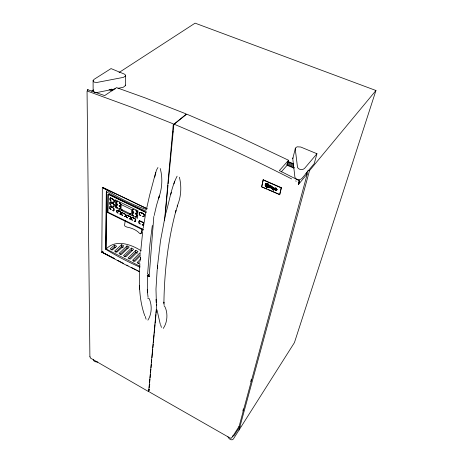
<?xml version="1.0" encoding="UTF-8"?>
<svg xmlns="http://www.w3.org/2000/svg" width="463" height="463" viewBox="0 0 463 463"><rect width="100%" height="100%" fill="white"/><g stroke="black" fill="none" stroke-linecap="round" stroke-linejoin="round"><path stroke-width="0.69" d="M270.78 187.069C270.612 185.761 270.016 187.029 271.422 187.226C273.378 187.174 270.386 185.576 270.531 185.987C271.521 189.541 272.857 185.808 270.386 185.894M275.711 190.038L277.053 189.564L275.479 190.09L275.913 190.027M265.97 186.386L265.258 184.94L265.652 186.265C267.591 188.175 268.581 185.426 267.498 186.195C268.789 185.929 266.439 187.093 267.724 185.403C268.453 184.384 267.18 186.103 266.335 185.582C265.791 186.67 267.168 185.819 267.238 185.131C267.238 184.569 265.999 187.035 266.005 185.565C267.29 185.044 265.432 185.819 266.497 186.143M272.748 189.697L272.776 189.506M147.031 208.761L102.329 187.341L101.819 252.237L114.61 258.811M272.331 187.399L271.631 188.516L272.863 187.642L273.864 188.157L273.876 188.898L272.898 189.054L272.857 188.134C274.935 187.856 271.995 190.067 273.621 189.112L273.864 188.157L272.904 188.088M273.106 190.004C273.083 190.588 275.52 187.318 275.497 188.123C274.206 187.266 272.105 192.162 273.714 189.564L274.704 188.464L275.473 188.8L274.75 189.697L275.473 188.8L274.055 188.302L274.704 188.464L274.837 187.949L275.421 187.99M275.989 188.244L276.498 188.383L275.965 188.169L276.498 188.383L275.306 190.119L275.722 190.114M139.919 267.157A206.631 120.426 10 0 1 105.564 249.158L106.316 191.757L106.652 191.479M105.564 249.158L105.877 248.868L106.646 191.613M146.053 212.32L108.892 194.396L108.076 194.547L107.815 212.1L143.611 229.625M107.815 212.1L108.082 194.877L108.498 194.437L146.117 212.546L145.793 212.314M265.502 184.957C265.999 185.136 265.484 185.032 265.496 184.54C265.12 183.863 265.397 187.15 266.856 186.815C267.66 187.272 265.993 186.624 265.652 186.265C264.217 183.892 267.892 182.601 265.258 184.94M109.91 206.747C110.657 205.312 109.071 209.438 111.172 209.687C109.366 209.635 109.187 204.993 111.23 206.828L110.235 206.359L110.559 206.452M109.962 204.004L110.084 202.146L111.311 202.505C109.378 200.82 109.586 205.207 111.259 205.404L109.962 204.004L110.588 205.028M110.067 198.239C110.825 196.769 109.204 200.977 111.34 201.231C109.511 201.179 109.332 196.462 111.398 198.303L110.397 197.834L110.721 197.927M112.046 207.551L111.78 207.366C112.486 206.29 111.867 208.425 111.791 206.915M112.139 203.274L111.872 203.083C112.578 201.995 111.959 204.154 111.878 202.626M112.225 199.009L111.959 198.818C112.671 197.718 112.046 199.9 111.971 198.355M113.956 210.572L113.915 208.645L112.7 207.644C114.32 207.754 114.587 212.054 112.642 210.509C114.182 211.134 114.141 210.59 113.296 210.873M114.06 206.284L114.014 204.328L112.798 203.326C114.43 203.436 114.697 207.771 112.735 206.226C114.292 206.845 114.239 206.295 113.394 206.591M114.158 202.105L114.118 200.132L112.891 199.125C114.535 199.235 114.801 203.598 112.827 202.053C114.39 202.678 114.338 202.117 113.493 202.418M111.172 249.91L114.442 247.097L114.494 245.118L116.67 246.218L112.341 249.991L110.125 248.857L114.494 245.118M275.421 188.273L275.526 188.632L275.34 188.406M116.126 206.382L116.259 204.785L117.533 205.167C115.64 203.465 115.773 207.58 117.463 207.667L116.126 206.382L116.769 207.302M116.213 203.147L116.346 201.538L117.625 201.92C115.721 200.195 115.848 204.409 117.556 204.443L116.213 203.147L116.861 204.073M116.838 211.869L116.971 210.295L118.239 210.682C116.363 208.981 116.485 213.061 118.169 213.148L116.838 211.869L117.48 212.783M119.101 211.388L118.829 211.203C118.91 209.866 119.726 212.141 118.759 211.111M271.631 188.516L272.308 187.984L272.14 187.689L272.898 187.654M120.357 208.593L120.322 206.903L119.06 205.966C120.716 205.971 120.895 210.052 118.985 208.466C120.519 209.091 120.594 208.622 119.668 208.819M120.461 205.364L120.426 203.656L119.159 202.719C120.826 202.719 121.005 206.822 119.084 205.242C120.623 205.861 120.698 205.387 119.772 205.595M267.545 185.993C269.258 187.04 266.109 186.473 267.608 185.547C267.145 185.524 265.368 186.294 266.41 185.976M273.002 189.049L273.095 189.078M118.024 88.317L123.216 87.299L125.299 85.724L125.612 75.156L124.431 74.126L111.039 68.593L94.064 79.352L93.092 80.591L93.132 90.673L93.763 91.888L94.62 92.305L96.935 92.531L115.299 88.861M121.057 214.074L121.017 212.407L119.767 211.475C121.416 211.475 121.584 215.521 119.691 213.941C121.213 214.566 121.289 214.097 120.368 214.294M121.491 214.294L121.636 212.72L122.932 213.09C121.028 211.383 121.115 215.555 122.845 215.555L121.491 214.294L122.139 215.202M122.29 210.688L122.006 210.509C122.776 209.421 122.076 211.562 122.024 210.052M115.518 252.196L121.532 246.71L121.601 244.724L123.783 245.83L116.798 252.26L114.569 251.125L121.601 244.724M272.203 187.382L271.769 187.567L272.07 187.492M275.439 188.169L275.514 188.644L275.439 188.302M123.673 213.721L123.586 213.634C124.362 212.558 123.656 214.682 123.604 213.183M268.87 185.298L269.177 186.415A2.263 1.713 41.2 0 1 266.15 186.913A2.263 1.713 41.2 0 1 265.884 183.747A2.246 1.702 41.5 0 1 267.354 183.684C272.047 186.63 266.329 188.539 265.675 186.242M125.797 216.447L125.768 214.78L124.495 213.865C126.185 213.842 126.318 217.899 124.402 216.331C125.948 216.939 126.046 216.47 125.097 216.678M126.364 216.725L126.521 215.15L127.852 215.503C125.924 213.825 125.971 217.934 127.747 217.969L126.364 216.725L127.024 217.622M265.513 185.802L265.652 186.265M119.963 254.447L126.937 247.896L127.024 245.917L129.212 247.022L121.271 254.546L119.032 253.4L127.024 245.917M128.581 216.111L128.494 216.03C129.299 214.948 128.552 217.072 128.511 215.579M129.981 214.433L129.895 214.352C130.711 213.258 129.953 215.399 129.918 213.9M147.529 276.289L147.448 292.714L147.286 289.688M266.294 184.795C266.642 184.778 267.55 184.286 266.682 185.241C267.707 184.772 267.035 185.518 266.694 185.032C268.1 184.714 264.975 184.147 266.983 185.507L268.025 185.31M130.763 218.825L130.745 217.159L129.443 216.262C131.185 216.209 131.272 220.284 129.333 218.727C130.907 219.317 131.023 218.843 130.039 219.063M131.208 219.034L131.382 217.46L132.736 217.795C130.792 216.128 130.797 220.255 132.615 220.261L131.208 219.034L131.88 219.919M272.956 188.047L273.112 187.961M132.302 214.398L132.482 212.801L133.853 213.136C131.886 211.464 131.886 215.631 133.726 215.631L132.302 214.398L132.985 215.295M132.459 211.169L132.638 209.56L134.015 209.889C132.036 208.217 132.036 212.407 133.888 212.407L132.459 211.169L133.141 212.071M124.425 256.728L131.307 250.101L131.405 248.127L133.604 249.233L125.768 256.838L123.517 255.692L131.405 248.127M133.651 218.472L133.361 218.304C133.483 216.962 134.305 219.213 133.292 218.212M139.884 263.748C138.883 281.157 138.767 299.115 144.774 315.743M276.041 188.267L276.498 188.383L275.282 189.761L275.543 190.16M135.7 221.082L135.688 219.421L134.363 218.536C136.145 218.461 136.197 222.547 134.235 221.001C135.838 221.574 135.966 221.094 134.959 221.326M136.84 216.441L136.834 214.757L135.491 213.871C137.303 213.79 137.343 217.923 135.364 216.366C136.984 216.939 137.112 216.452 136.093 216.696M137.019 213.217L137.013 211.522L135.665 210.63C137.482 210.549 137.523 214.699 135.532 213.148C137.164 213.715 137.285 213.229 136.267 213.472M128.905 259.014L135.694 252.318L135.809 250.344L138.015 251.461L130.282 259.141L128.025 257.989L135.809 250.344M272.985 189.529L272.996 189.726M138.929 222.761L139.131 220.932L140.538 221.198C138.478 219.578 138.431 224.023 140.364 224.057C138.726 223.259 138.645 222.448 139.612 223.727M139.415 214.323L139.629 212.442L141.047 212.708C138.964 211.076 138.912 215.596 140.874 215.631C139.213 214.82 139.137 214.004 140.11 215.301M141.319 221.806L141.227 221.725C142.106 220.637 141.267 222.761 141.256 221.279M141.84 213.321L141.747 213.24C142.633 212.118 141.788 214.294 141.776 212.783M147.668 273.639L149.931 244.366L152.339 225.475M267.938 185.2L266.983 185.507L267.197 184.945M268.216 187.318C269.101 187.428 269.003 184.928 269.026 186.583M143.553 224.729L143.571 222.813L142.21 221.91C144.109 221.864 144.103 226.251 142.031 224.763C143.744 225.29 143.79 224.723 142.778 225.076M144.097 216.296L144.12 214.334L142.743 213.42C144.67 213.374 144.664 217.836 142.558 216.343C144.294 216.863 144.34 216.279 143.316 216.655M266.312 186.167L266.046 186.716L267.377 187.388L268.372 187.266L269.003 186.606L268.702 184.801L267.255 183.736L269.049 185.489M276.683 190.386C277.244 190.519 275.172 190.316 276.075 190.027M275.213 189.975L275.3 189.732M275.838 188.945L276.052 188.626M153.82 216.458L149.144 276.573L147.228 275.583M140.683 251.577L142.685 231.905M157.183 269.553L155.979 289.097L156.442 305.244M90.789 358.258L148.652 391.64L156.737 304.55M164.515 220.764L173.324 123.893L131.764 107.312L87.634 91.159M149.017 389.285L148.907 391.773M149.15 387.849L149.485 384.255M149.618 382.82L149.948 379.226M150.087 377.791L150.417 374.197M150.55 372.761L150.886 369.167M151.019 367.732L151.355 364.138M151.488 362.703L151.754 359.832M151.957 357.673L152.761 349.056M152.894 347.615L153.23 344.026M153.363 342.585L154.098 334.685M154.231 333.25L154.567 329.656M154.7 328.221L155.036 324.627M155.169 323.191L155.967 314.568M156.1 313.133L156.436 309.544M165.065 216.869L168.005 185.258M168.138 183.823L173.868 124.46L186.722 114.129L236.408 135.566L288.559 160.267L287.129 165.262L281.168 171.987M157.466 266.323L160.516 240.685L164.886 217.494M269.101 186.34C268.69 187.162 268.829 185.136 268.575 186.809C268.233 185.767 269.634 185.761 268.436 187.023L266.833 187.197M275.213 189.813L274.513 189.697L275.039 188.991M267.382 186.595L267.776 186.78L267.139 186.334L267.4 185.756L268.089 185.732L267.423 185.732M276.289 190.501L276.66 190.409L276.295 190.432M103.023 251.334L101.819 252.237L102.855 251.241M270.45 187.978L269.871 187.712L270.276 187.596C268.864 187.665 271.208 188.493 271.075 186.236M267.504 184.21L267.261 184.002L268.719 184.778L269.078 186.363L269.026 185.871M269.507 187.55L270.299 187.538M149.103 389.29L148.652 391.64M149.491 386.431L149.78 384.284M143.171 228.328L145.752 212.887M275.919 188.823L276.098 188.551M271.746 188.568L271.833 188.603M154.752 177.086L156.39 170.262L157.97 167.479M108.018 194.784L108.799 194.356L108.33 194.315M110.663 200.855L110.038 199.825M110.507 209.317L109.881 208.298M276.052 190.449L275.792 190.125L276.058 190.339M276.868 189.871C277.077 188.522 275.508 190.357 276.608 189.784M113.557 199.489L114.199 200.52M113.464 203.691L114.095 204.715M267.521 186.195L267.857 185.918M113.366 208.009L113.996 209.021M266.619 185.032C267.458 183.904 266.15 185.617 267.139 185.2M274.895 189.164L275.091 188.927M273.008 188.013L273.095 188.291L273.164 187.943M276.017 189.095L275.994 188.719M112.306 199.015L112.052 198.361M112.22 203.274L111.965 202.632M112.127 207.557L111.872 206.915M276.88 189.379L276.967 189.818L276.799 189.35M266.242 184.702L266.717 184.506M268.019 186.276L267.915 186.757L267.996 186.3M87.432 90.476L87.889 89.776L87.466 90.713L87.889 89.776L104.667 95.592L116.537 87.617L144.907 97.797L185.796 113.771L186.126 114.286L173.446 124.588M146.58 208.715L149.595 195.34L155.672 172.537M125.282 220.492L124.495 225.394L125.016 226.175L126.908 227.09A17.114 9.868 8.2 0 1 139.508 233.317L140.567 233.856L140.989 233.543L142.21 228.803M154.156 215.567L156.529 205.323L159.035 197.001L158.387 198.824C162.073 189.298 162.97 178.359 160.21 168.497M261.902 186.004L263.233 179.783L281.394 187.712L279.756 194.616L261.601 186.873L263.233 179.783M119.182 211.394L118.922 210.758M275.155 188.759L274.455 188.377M269.136 186.085L268.418 184.685L268.864 184.905L267.278 183.973M122.371 210.688L122.11 210.052M119.251 211.365L118.841 210.752M142.43 229.735L141.516 233.138L140.561 233.375M123.957 213.819L123.69 213.188M120.449 211.828L121.103 212.737M266.022 185.976L266.642 185.368M266.983 185.507C267.238 185.142 268.899 184.662 267.759 185.154M119.848 203.072L120.507 203.998M119.749 206.319L120.403 207.239M89.984 356.701L89.903 357.031L87.056 91.055M267.984 185.761L267.649 184.992L267.521 185.327M128.864 216.209L128.604 215.579M165.881 213.177C169.499 200.89 171.223 187.561 177.103 176.183M130.277 214.531L130.005 213.9M265.664 184.772L265.629 184.291M298.49 184.436L299.289 181.195L298.461 184.471L307.282 173.828L305.968 173.266M93.584 359.415C93.011 361.707 96.345 362.02 97.826 362.049M292.761 158.63L295.498 147.894L297.124 146.812L300.69 147.008L316.947 153.728L314.215 163.665L301.899 178.469C300.012 180.339 296.262 179.957 294.96 177.589L292.761 158.63L293.038 157.86M274.976 189.072L275.005 189.384L275.132 188.875M125.189 214.213L125.855 215.116M133.743 218.478L133.471 217.853M143.501 213.732L144.201 214.716M130.155 216.597L130.826 217.494M142.957 222.223L143.652 223.189M133.813 218.449L133.385 217.853M267.215 184.708L266.792 184.887L266.966 184.413M173.914 183.933L174.62 181.212M298.461 184.471L299.434 180.773L279.363 170.581L288.559 160.267M142.147 213.408L141.747 213.24L141.875 212.783M306.257 173.718L306.633 172.317M242.844 410.965L243.405 408.87M250.732 381.651L251.293 379.556M306.628 173.972L307.484 170.783M141.62 221.893L141.227 221.725L141.348 221.279M231.187 438.143L232.16 437.275L239.128 426.33L307.282 173.828M239.012 430.081L309.521 170.604L375.944 90.505L195.097 23.15L119.032 72.523M136.4 210.954L137.094 211.857M136.226 214.201L136.915 215.092M135.086 218.866L135.769 219.751M267.076 186.045L267.301 186.097M275.005 189.384L275.473 188.8L275.167 188.8M170.806 194.356L171.351 192.405M270.786 187.15L272.018 187.278L271.717 187.023L272.024 186.734L271.364 186.334M272.331 187.862L272.348 187.411L272.58 187.787M266.694 184.529L266.41 184.806M268.06 185.009L267.637 185.009L267.973 184.864M375.944 90.505L294.433 342.62L233.294 439.103C231.477 441.129 228.641 438.658 227.918 436.794M177.595 205.722L175.523 212.176L175.998 210.601C167.849 240.708 164.365 272.105 163.902 303.236L163.844 302.125L164.18 305.522M266.815 185.159L266.81 184.65L266.48 185.096M266.549 185.906L267.736 185.177M266.115 185.831L266.283 185.414L266.96 185.611M266.908 185.75L266.619 185.397M273.141 188.238L273.274 187.92L273.095 188.291M266.676 185.252L267.047 184.899M93.132 90.673L93.422 90.013M266.775 187.064L266.046 186.716L266.555 187.058M108.093 194.801L108.857 194.535M267.666 187.393L266.757 187.087L268.204 187.179M268.725 185.947L268.795 186.763M267.741 186.311L268.164 186.19M271.746 186.977L272.082 187.174M87.571 90.47L87.889 89.776M268.702 186.554L268.453 187.006L268.847 186.543M267.105 185.889L267.846 185.229M158.664 197.498L159.44 195.924M276.122 189.934L276.046 189.604L276.805 189.419L275.821 189.894M274.733 189.72L274.906 189.894M177.126 206.185C181.137 197.296 181.797 186.641 179.384 177.219M265.484 184.5L265.392 184.795M270.334 187.469L269.53 187.492L270.328 186.763M125.635 75.793L123.528 77.344L96.941 82.449L94.597 82.217L93.734 81.801L93.092 80.591M240.042 426.29L234.295 435.33L233.508 435.949L232.357 436.071M270.38 187.382L269.784 187.527M267.504 186.097L267.955 186.004L267.701 186.172M269.842 187.498L270.438 187.278C269.113 187.573 271.492 187 270.583 186.265L270.618 186.983L270.392 186.647M266.543 185.912L266.734 185.675M172.983 132.134L173.255 131.77M269.177 186.415L268.488 184.72M268.418 184.685L267.533 183.927M316.947 153.728L304.561 168.41C302.64 170.268 298.878 169.875 297.53 167.513L295.215 148.664M281.394 187.712L280.914 188.071M268.719 186.392L268.87 186.12M267.377 187.388L268.146 187.353M268.592 187.127L268.187 187.202M265.953 185.692L266.416 185.408M266.19 186.601L266.914 187.058M267.712 184.216L268.332 184.326M267.707 185.426L268.002 185.333M267.828 186.062L268.193 186.305M265.247 185.229L265.38 185.756L265.397 185.379M265.658 184.587C268.962 181.606 263.812 185.698 266.462 183.637M266.439 183.661L268.094 184.129M268.17 184.482L266.7 183.649L267.273 183.713M266.364 184.922L266.52 184.72M268.719 184.778L269.171 185.657M268.685 184.928L268.864 184.905M265.345 184.465L265.374 184.818M265.774 183.915L265.976 183.799M266.561 183.77L266.873 183.77M266.462 184.974L266.792 185.026M267.255 183.736L268.615 184.558M137.991 263.557L139.994 261.468M140.37 259.234L137.1 262.619L139.386 263.783M140.544 255.634L134.826 261.456L132.551 260.299L140.225 252.572L140.104 254.546L133.408 261.311M147.894 320.159C151.87 314.082 152.252 304.909 149.04 298.409L147.674 298.207M273.992 189.147L274.727 188.476M163.248 328.412C167.438 322.497 168.098 313.266 164.921 306.761L164.238 306.402M110.64 202.128L109.986 202.435M140.283 212.378L139.508 212.743M274.096 188.973L274.762 188.493M139.78 220.874L139.016 221.221M139.612 271.793L124.263 264.147L101.825 252.051L109.638 256.068M116.931 201.55L116.248 201.781M116.838 204.802L116.161 205.028M117.55 210.318L116.873 210.538M122.226 212.731L121.537 212.957M133.269 209.554L132.528 209.808M272.898 187.961L272.84 187.932M127.128 215.156L126.416 215.388M91.535 91.159L93.341 89.984M133.107 212.795L132.372 213.049M132.001 217.46L131.272 217.697M271.162 186.259L270.508 185.97M267.388 185.472L267.562 185.449M274.206 188.788L274.929 188.568M269.009 185.894L268.986 185.293M269.871 187.48L270.635 187.069M270.589 186.109L271.121 186.248M269.987 187.347L270.502 187.168M230.661 438.143L230.985 438.056M267.458 185.57L267.342 185.837M273.054 187.775L273.043 187.758M298.623 180.958L299.434 180.773M108.197 194.57L108.695 194.466M267.122 185.379L267.545 185.304M271.903 188.1L271.995 187.937M261.774 186.861L266.902 188.962M238.815 426.342L239.128 426.33M141.637 213.049L142.297 213.235M266.995 183.649L266.7 183.649M141.117 221.54L141.771 221.725M133.24 218.015L133.888 218.31M129.79 214.161L130.416 214.363M128.384 215.839L129.009 216.042M276.162 188.372L276.498 188.383L276.087 188.296M123.482 213.443L124.09 213.657M121.902 210.312L122.51 210.526M118.707 210.914L119.315 211.232M111.855 198.621L112.434 198.847M111.768 202.887L112.347 203.118M111.681 207.169L112.254 207.395M271.769 186.838L272.088 186.861M272.776 187.804L273.072 187.828M141.626 212.957L142.274 213.321M141.105 221.447L141.747 221.806M230.308 438.154L149.671 392.109M133.263 217.934L133.865 218.391M129.779 214.062L130.392 214.444M128.373 215.741L128.986 216.123M123.471 213.345L124.072 213.738M121.891 210.214L122.487 210.607M118.725 210.833L119.298 211.313M111.843 198.523L112.416 198.928M111.757 202.788L112.33 203.193M111.67 207.071L112.237 207.476M141.649 212.87L142.222 213.379M141.128 221.366L141.695 221.864M129.796 213.981L130.346 214.502M128.396 215.66L128.94 216.18M146.806 209.629C131.006 204.386 116.138 196.601 102.329 187.341M123.488 213.264L124.026 213.79M121.908 210.133L122.44 210.665M295.608 180.952L296.262 181.189M111.861 198.442L112.376 198.986M111.774 202.707L112.283 203.251M111.681 206.99L112.191 207.534M288.073 161.523L293.38 163.775M308.723 170.262L309.521 170.604M287.708 161.709L293.692 164.238M174.273 124.258C214.097 140.937 253.203 159.307 291.661 178.926M287.702 162.744L293.692 165.285M111.467 89.087L113.458 89.932M287.089 163.607L293.716 166.42M110.501 89.637L112.48 90.476M286.626 164.463L294.497 167.803M109.065 89.562L112.121 90.858M287.129 165.262L293.849 168.115M268.187 189.523L279.756 194.616M103.208 187.654L147.176 208.72M147.234 275.456L149.144 276.573L148.033 274.472M143.217 230.047L106.64 212.071L106.125 249.001L139.988 266.318M126.937 247.896L128.031 248.446M131.307 250.101L132.401 250.657M135.694 252.318L137.349 253.151M121.532 246.71L123.164 247.531M114.442 247.097L115.53 247.653M149.138 276.342L147.732 275.653M110.912 256.722L114.083 258.354M117.81 260.461L123.563 263.418M126.764 265.062L128.043 265.721M131.237 267.365L136.353 269.993M137.633 270.652L138.912 271.306M105.877 248.868L106.125 249.001C115.721 238.96 131.191 244.296 141.122 250.796M271.758 186.919L272.105 187.104M267.55 183.823L268.308 184.245L267.562 183.77L267.846 184.118M267.475 186.514L267.776 186.78M267.354 183.689L268.465 184.401M274.096 188.227L274.414 188.453M279.368 194.61L279.611 194.796L281.249 187.891L263.077 179.957L263.169 180.321M90.499 357.997L90.192 357.228M147.876 273.917L149.155 276.382M272.186 187.602L272.36 187.943M146.1 319.192L145.208 316.397M161.419 327.428L160.568 324.638M267.828 185.252L267.579 185.426M270.45 186.543L270.618 186.983L270.537 186.381M160.215 324.019L157.009 309.984M269.206 186.23L269.049 185.275L269.2 185.848M270.496 186.456L270.618 186.983M148.079 297.246L147.39 291.696M269.049 185.275L269.211 186.039M111.728 206.938L111.78 207.366M118.771 210.781L118.829 211.203M111.901 198.384L111.959 198.818M111.814 202.655L111.872 203.083M121.954 210.08L122.006 210.509M123.534 213.211L123.586 213.634M128.442 215.608L128.494 216.03M133.309 217.882L133.361 218.304M129.848 213.929L129.895 214.352M141.18 221.308L141.227 221.725M141.701 212.812L141.747 213.24M156.048 299.341L156.239 302.796M139.473 285.74L139.629 289.172M125.282 85.082L125.299 85.724M146.435 211.255A220.747 115.953 9.9 0 1 106.316 191.757M115.536 199.975L115.345 207.488L137.563 218.299L137.98 210.81L115.536 199.975M121.167 204.571L121.011 209.264L131.44 214.334L131.666 209.646L121.167 204.571M140.335 258.69L140.237 260.293L140.439 257.069L140.335 258.69M157.495 267.394L157.356 268.991L157.64 265.779L157.495 267.394M269.929 187.422L270.438 187.278L269.929 187.422M270.259 187.637L269.871 187.712L270.253 187.683M276.498 188.383L276.145 188.343L276.498 188.383"/></g></svg>
